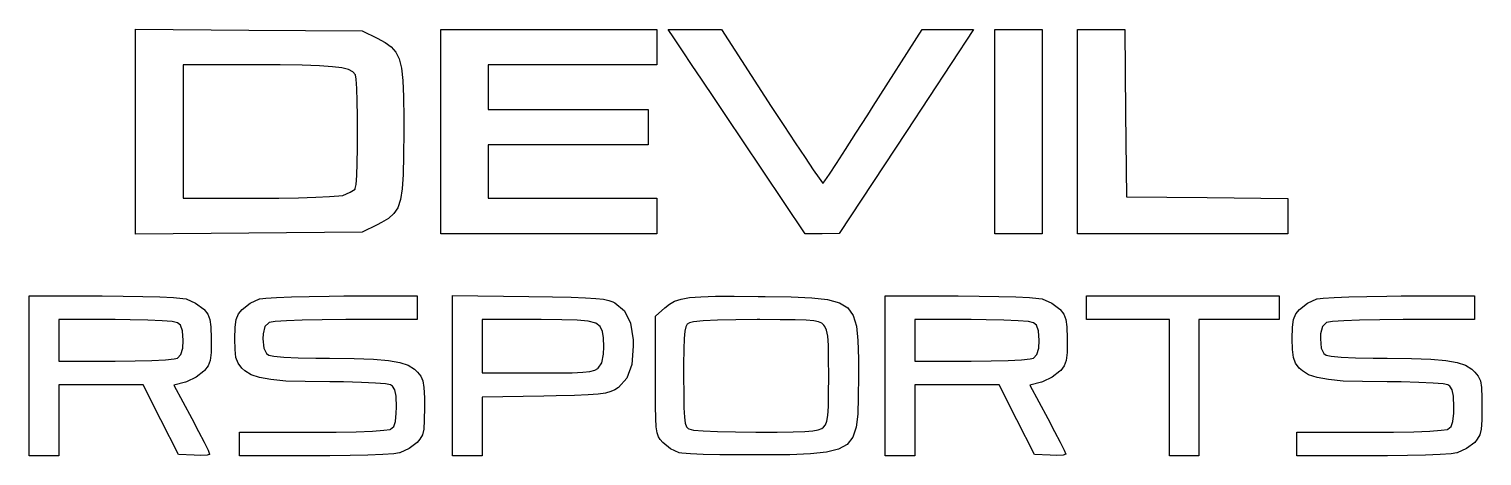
# Model space of a CAD drawing. Extents: x 83 to 198, y -125 to -108.
# Drawn here: x 101.25 to 115.03, y -123.69 to -119.64 of the extents above; entities that cross this region are included whole.
import ezdxf

# ---------------------------------------------------------------- set-up
doc = ezdxf.new("R2010")
doc.units = 0
doc.layers.add('BLACK', color=7, linetype='CONTINUOUS')

msp = doc.modelspace()

# ---------------------------------------------------------------- linework, layer by layer
at = {"layer": 'BLACK', "linetype": 'CONTINUOUS'}
for p, q in [((102.259, -119.983), (102.259, -119.642)), ((102.259, -119.642), (103.334, -119.651)), ((103.334, -119.651), (104.409, -119.66)), ((104.409, -119.66), (104.549, -119.73)), ((104.549, -119.73), (104.625, -119.77)), ((105.153, -120.615), (105.153, -119.646)), ((105.153, -119.646), (106.179, -119.646)), ((106.179, -119.646), (107.204, -119.646)), ((107.204, -119.646), (107.204, -119.814)), ((107.363, -119.724), (107.311, -119.646)), ((107.311, -119.646), (107.563, -119.646)), ((107.365, -119.726), (107.363, -119.724)), ((107.395, -119.772), (107.365, -119.726)), ((107.563, -119.646), (107.815, -119.646)), ((107.815, -119.646), (108.289, -120.376)), ((109.255, -120.375), (109.719, -119.646)), ((110.208, -119.646), (109.57, -120.614)), ((109.719, -119.646), (109.963, -119.646)), ((109.963, -119.646), (110.208, -119.646)), ((110.408, -120.615), (110.408, -119.646)), ((110.408, -119.646), (110.632, -119.646)), ((110.632, -119.646), (110.857, -119.646)), ((110.857, -119.646), (110.857, -120.615)), ((111.194, -120.615), (111.194, -119.646)), ((111.194, -119.646), (111.419, -119.646)), ((111.419, -119.646), (111.643, -119.646)), ((111.643, -119.646), (111.65, -120.439)), ((104.625, -119.77), (104.684, -119.812)), ((104.684, -119.812), (104.728, -119.861)), ((104.728, -119.861), (104.759, -119.926)), ((107.204, -119.814), (107.204, -119.983)), ((107.452, -119.857), (107.395, -119.772)), ((107.533, -119.978), (107.452, -119.857)), ((102.259, -120.615), (102.259, -119.983)), ((103.438, -119.983), (102.709, -119.983)), ((102.709, -119.983), (102.709, -120.615)), ((103.63, -119.983), (103.438, -119.983)), ((103.839, -119.986), (103.63, -119.983)), ((104.003, -119.991), (103.839, -119.986)), ((104.126, -119.999), (104.003, -119.991)), ((104.216, -120.011), (104.126, -119.999)), ((104.279, -120.027), (104.216, -120.011)), ((104.319, -120.049), (104.279, -120.027)), ((104.759, -119.926), (104.781, -120.013)), ((104.781, -120.013), (104.793, -120.131)), ((106.404, -119.983), (105.603, -119.983)), ((105.603, -119.983), (105.603, -120.193)), ((107.204, -119.983), (106.404, -119.983)), ((107.633, -120.127), (107.533, -119.978)), ((104.345, -120.076), (104.319, -120.049)), ((104.345, -120.077), (104.345, -120.076)), ((104.352, -120.119), (104.345, -120.077)), ((104.358, -120.205), (104.352, -120.119)), ((104.793, -120.131), (104.8, -120.286)), ((107.749, -120.3), (107.633, -120.127)), ((104.362, -120.325), (104.358, -120.205)), ((104.8, -120.286), (104.802, -120.486)), ((105.603, -120.193), (105.603, -120.404)), ((107.877, -120.491), (107.749, -120.3)), ((104.365, -120.467), (104.362, -120.325)), ((105.603, -120.404), (106.362, -120.404)), ((106.362, -120.404), (107.12, -120.404)), ((107.12, -120.404), (107.12, -120.573)), ((108.289, -120.376), (108.407, -120.556)), ((109.204, -120.456), (109.255, -120.375)), ((111.65, -120.439), (111.658, -121.233)), ((104.365, -120.62), (104.365, -120.467)), ((104.802, -120.486), (104.802, -120.615)), ((107.12, -120.573), (107.12, -120.741)), ((108.013, -120.693), (107.877, -120.491)), ((108.407, -120.556), (108.515, -120.72)), ((109.092, -120.63), (109.204, -120.456)), ((102.259, -121.588), (102.259, -120.615)), ((102.709, -120.615), (102.709, -121.247)), ((104.364, -120.772), (104.365, -120.62)), ((104.802, -120.615), (104.801, -120.842)), ((105.153, -121.584), (105.153, -120.615)), ((108.61, -121.584), (108.013, -120.693)), ((108.515, -120.72), (108.609, -120.862)), ((109.57, -120.614), (108.932, -121.583)), ((108.992, -120.786), (109.092, -120.63)), ((110.408, -121.584), (110.408, -120.615)), ((110.857, -120.615), (110.857, -121.584)), ((111.194, -121.584), (111.194, -120.615)), ((104.361, -120.914), (104.364, -120.772)), ((104.801, -120.842), (104.797, -121.021)), ((106.362, -120.741), (105.603, -120.741)), ((105.603, -120.741), (105.603, -120.994)), ((107.12, -120.741), (106.362, -120.741)), ((108.609, -120.862), (108.686, -120.977)), ((108.907, -120.917), (108.992, -120.786)), ((104.357, -121.032), (104.361, -120.914)), ((105.603, -120.994), (105.603, -121.247)), ((108.686, -120.977), (108.742, -121.058)), ((108.84, -121.018), (108.907, -120.917)), ((104.343, -121.156), (104.351, -121.117)), ((104.351, -121.117), (104.357, -121.032)), ((104.797, -121.021), (104.788, -121.158)), ((108.742, -121.058), (108.773, -121.101)), ((108.773, -121.101), (108.778, -121.106)), ((108.778, -121.106), (108.796, -121.083)), ((108.796, -121.083), (108.84, -121.018)), ((102.709, -121.247), (103.418, -121.247)), ((103.418, -121.247), (103.618, -121.246)), ((103.618, -121.246), (103.804, -121.243)), ((103.804, -121.243), (103.967, -121.238)), ((103.967, -121.238), (104.098, -121.232)), ((104.098, -121.232), (104.188, -121.225)), ((104.188, -121.225), (104.224, -121.22)), ((104.224, -121.22), (104.295, -121.191)), ((104.295, -121.191), (104.341, -121.16)), ((104.341, -121.16), (104.343, -121.156)), ((104.772, -121.26), (104.746, -121.337)), ((104.788, -121.158), (104.772, -121.26)), ((105.603, -121.247), (106.404, -121.247)), ((106.404, -121.247), (107.204, -121.247)), ((107.204, -121.247), (107.204, -121.416)), ((111.658, -121.233), (112.424, -121.241)), ((112.424, -121.241), (113.189, -121.248)), ((113.189, -121.248), (113.189, -121.416)), ((104.709, -121.393), (104.658, -121.438)), ((104.746, -121.337), (104.709, -121.393)), ((107.204, -121.416), (107.204, -121.584)), ((113.189, -121.416), (113.189, -121.584)), ((104.549, -121.5), (104.409, -121.57)), ((104.592, -121.478), (104.549, -121.5)), ((104.658, -121.438), (104.592, -121.478)), ((103.334, -121.579), (102.259, -121.588)), ((104.409, -121.57), (103.334, -121.579)), ((106.179, -121.584), (105.153, -121.584)), ((107.204, -121.584), (106.179, -121.584)), ((108.771, -121.584), (108.61, -121.584)), ((108.932, -121.583), (108.771, -121.584)), ((110.632, -121.584), (110.408, -121.584)), ((110.857, -121.584), (110.632, -121.584)), ((112.192, -121.584), (111.194, -121.584)), ((113.189, -121.584), (112.192, -121.584)), ((101.248, -122.399), (101.248, -122.174)), ((101.248, -122.174), (101.943, -122.174)), ((101.943, -122.174), (102.141, -122.176)), ((102.141, -122.176), (102.326, -122.179)), ((102.326, -122.179), (102.487, -122.184)), ((102.487, -122.184), (102.617, -122.19)), ((102.617, -122.19), (102.706, -122.197)), ((102.706, -122.197), (102.739, -122.203)), ((102.739, -122.203), (102.828, -122.243)), ((102.828, -122.243), (102.906, -122.301)), ((103.269, -122.303), (103.345, -122.244)), ((103.345, -122.244), (103.435, -122.203)), ((103.435, -122.203), (103.437, -122.203)), ((103.437, -122.203), (103.493, -122.195)), ((103.493, -122.195), (103.596, -122.188)), ((103.596, -122.188), (103.737, -122.182)), ((103.737, -122.182), (103.906, -122.178)), ((103.906, -122.178), (104.096, -122.175)), ((104.096, -122.175), (104.233, -122.174)), ((104.233, -122.174), (104.929, -122.174)), ((104.929, -122.174), (104.929, -122.287)), ((105.266, -122.399), (105.266, -122.171)), ((105.266, -122.171), (105.989, -122.18)), ((105.989, -122.18), (106.214, -122.183)), ((106.214, -122.183), (106.39, -122.186)), ((106.39, -122.186), (106.525, -122.191)), ((106.525, -122.191), (106.624, -122.197)), ((106.624, -122.197), (106.696, -122.205)), ((106.696, -122.205), (106.748, -122.216)), ((106.748, -122.216), (106.787, -122.23)), ((106.787, -122.23), (106.806, -122.239)), ((106.806, -122.239), (106.896, -122.316)), ((107.324, -122.252), (107.372, -122.224)), ((107.372, -122.224), (107.433, -122.204)), ((107.433, -122.204), (107.513, -122.19)), ((107.513, -122.19), (107.619, -122.181)), ((107.619, -122.181), (107.758, -122.177)), ((107.758, -122.177), (107.938, -122.176)), ((107.938, -122.176), (108.165, -122.178)), ((108.165, -122.178), (108.23, -122.179)), ((108.23, -122.179), (108.476, -122.184)), ((108.476, -122.184), (108.672, -122.192)), ((108.672, -122.192), (108.823, -122.209)), ((108.823, -122.209), (108.935, -122.239)), ((108.935, -122.239), (109.014, -122.288)), ((109.368, -122.399), (109.368, -122.174)), ((109.368, -122.174), (110.063, -122.174)), ((110.063, -122.174), (110.261, -122.176)), ((110.261, -122.176), (110.446, -122.179)), ((110.446, -122.179), (110.607, -122.184)), ((110.607, -122.184), (110.737, -122.19)), ((110.737, -122.19), (110.826, -122.197)), ((110.826, -122.197), (110.859, -122.203)), ((110.859, -122.203), (110.949, -122.243)), ((110.949, -122.243), (111.026, -122.301)), ((111.279, -122.287), (111.279, -122.174)), ((111.279, -122.174), (112.192, -122.174)), ((112.192, -122.174), (113.105, -122.174)), ((113.105, -122.174), (113.105, -122.287)), ((113.299, -122.303), (113.376, -122.244)), ((113.376, -122.244), (113.465, -122.203)), ((113.465, -122.203), (113.468, -122.203)), ((113.468, -122.203), (113.524, -122.195)), ((113.524, -122.195), (113.627, -122.188)), ((113.627, -122.188), (113.767, -122.182)), ((113.767, -122.182), (113.937, -122.178)), ((113.937, -122.178), (114.127, -122.175)), ((114.127, -122.175), (114.264, -122.174)), ((114.264, -122.174), (114.959, -122.174)), ((114.959, -122.174), (114.959, -122.287)), ((102.906, -122.301), (102.908, -122.303)), ((102.908, -122.303), (102.943, -122.347)), ((102.943, -122.347), (102.963, -122.396)), ((103.213, -122.396), (103.235, -122.345)), ((103.235, -122.345), (103.269, -122.303)), ((104.929, -122.287), (104.929, -122.399)), ((106.896, -122.316), (106.953, -122.432)), ((107.19, -122.366), (107.28, -122.286)), ((107.19, -122.928), (107.19, -122.366)), ((107.28, -122.286), (107.324, -122.252)), ((109.014, -122.288), (109.065, -122.361)), ((109.065, -122.361), (109.096, -122.462)), ((111.026, -122.301), (111.028, -122.303)), ((111.028, -122.303), (111.063, -122.347)), ((111.063, -122.347), (111.083, -122.396)), ((111.279, -122.399), (111.279, -122.287)), ((113.105, -122.287), (113.105, -122.399)), ((113.244, -122.396), (113.265, -122.345)), ((113.265, -122.345), (113.299, -122.303)), ((114.959, -122.287), (114.959, -122.399)), ((101.248, -122.933), (101.248, -122.399)), ((102.064, -122.399), (101.529, -122.399)), ((101.529, -122.399), (101.529, -122.596)), ((102.207, -122.4), (102.064, -122.399)), ((102.376, -122.404), (102.207, -122.4)), ((102.512, -122.41), (102.376, -122.404)), ((102.607, -122.418), (102.512, -122.41)), ((102.655, -122.428), (102.607, -122.418)), ((102.683, -122.452), (102.655, -122.428)), ((102.703, -122.504), (102.683, -122.452)), ((102.709, -122.596), (102.703, -122.504)), ((102.963, -122.396), (102.973, -122.468)), ((102.973, -122.468), (102.976, -122.577)), ((103.201, -122.582), (103.203, -122.469)), ((103.203, -122.469), (103.213, -122.396)), ((103.485, -122.465), (103.469, -122.532)), ((103.522, -122.428), (103.485, -122.465)), ((103.526, -122.426), (103.522, -122.428)), ((103.583, -122.417), (103.526, -122.426)), ((103.689, -122.41), (103.583, -122.417)), ((103.839, -122.404), (103.689, -122.41)), ((104.029, -122.4), (103.839, -122.404)), ((104.252, -122.399), (104.029, -122.4)), ((104.929, -122.399), (104.252, -122.399)), ((105.266, -122.931), (105.266, -122.399)), ((106.076, -122.399), (105.547, -122.399)), ((105.547, -122.399), (105.547, -122.652)), ((106.105, -122.399), (106.076, -122.399)), ((106.301, -122.4), (106.105, -122.399)), ((106.448, -122.404), (106.301, -122.4)), ((106.553, -122.414), (106.448, -122.404)), ((106.624, -122.433), (106.553, -122.414)), ((106.667, -122.464), (106.624, -122.433)), ((106.689, -122.51), (106.667, -122.464)), ((106.697, -122.573), (106.689, -122.51)), ((106.953, -122.432), (106.978, -122.59)), ((107.468, -122.508), (107.462, -122.577)), ((107.477, -122.467), (107.468, -122.508)), ((107.492, -122.443), (107.477, -122.467)), ((107.512, -122.428), (107.492, -122.443)), ((107.552, -122.419), (107.512, -122.428)), ((107.644, -122.411), (107.552, -122.419)), ((107.78, -122.405), (107.644, -122.411)), ((107.952, -122.401), (107.78, -122.405)), ((108.154, -122.399), (107.952, -122.401)), ((108.181, -122.399), (108.154, -122.399)), ((108.372, -122.4), (108.181, -122.399)), ((108.516, -122.401), (108.372, -122.4)), ((108.62, -122.405), (108.516, -122.401)), ((108.691, -122.411), (108.62, -122.405)), ((108.738, -122.42), (108.691, -122.411)), ((108.768, -122.433), (108.738, -122.42)), ((108.788, -122.45), (108.768, -122.433)), ((108.798, -122.465), (108.788, -122.45)), ((108.813, -122.5), (108.798, -122.465)), ((108.824, -122.557), (108.813, -122.5)), ((109.096, -122.462), (109.11, -122.597)), ((109.368, -122.933), (109.368, -122.399)), ((110.185, -122.399), (109.649, -122.399)), ((109.649, -122.399), (109.649, -122.596)), ((110.327, -122.4), (110.185, -122.399)), ((110.496, -122.404), (110.327, -122.4)), ((110.632, -122.41), (110.496, -122.404)), ((110.728, -122.418), (110.632, -122.41)), ((110.775, -122.428), (110.728, -122.418)), ((110.804, -122.452), (110.775, -122.428)), ((110.824, -122.504), (110.804, -122.452)), ((110.829, -122.596), (110.824, -122.504)), ((111.083, -122.396), (111.093, -122.468)), ((111.093, -122.468), (111.096, -122.577)), ((111.672, -122.399), (111.279, -122.399)), ((112.065, -122.399), (111.672, -122.399)), ((112.065, -123.045), (112.065, -122.399)), ((112.726, -122.399), (112.346, -122.399)), ((112.346, -122.399), (112.346, -123.045)), ((113.105, -122.399), (112.726, -122.399)), ((113.231, -122.582), (113.234, -122.469)), ((113.234, -122.469), (113.244, -122.396)), ((113.516, -122.465), (113.5, -122.532)), ((113.553, -122.428), (113.516, -122.465)), ((113.557, -122.426), (113.553, -122.428)), ((113.613, -122.417), (113.557, -122.426)), ((113.719, -122.41), (113.613, -122.417)), ((113.87, -122.404), (113.719, -122.41)), ((114.06, -122.4), (113.87, -122.404)), ((114.283, -122.399), (114.06, -122.4)), ((114.959, -122.399), (114.283, -122.399)), ((101.529, -122.596), (101.529, -122.792)), ((102.706, -122.671), (102.709, -122.596)), ((102.976, -122.596), (102.974, -122.711)), ((102.976, -122.577), (102.976, -122.596)), ((103.202, -122.681), (103.201, -122.582)), ((103.469, -122.532), (103.467, -122.582)), ((103.467, -122.582), (103.475, -122.67)), ((105.547, -122.652), (105.547, -122.905)), ((106.696, -122.727), (106.699, -122.657)), ((106.699, -122.657), (106.697, -122.573)), ((106.98, -122.652), (106.965, -122.825)), ((106.978, -122.59), (106.98, -122.652)), ((107.462, -122.577), (107.459, -122.68)), ((108.83, -122.642), (108.824, -122.557)), ((108.833, -122.766), (108.83, -122.642)), ((109.11, -122.597), (109.115, -122.77)), ((109.649, -122.596), (109.649, -122.792)), ((110.826, -122.671), (110.829, -122.596)), ((111.096, -122.596), (111.094, -122.711)), ((111.096, -122.577), (111.096, -122.596)), ((113.233, -122.681), (113.231, -122.582)), ((113.5, -122.532), (113.498, -122.582)), ((113.498, -122.582), (113.505, -122.67)), ((101.529, -122.792), (102.064, -122.792)), ((102.064, -122.792), (102.253, -122.791)), ((102.253, -122.791), (102.414, -122.787)), ((102.414, -122.787), (102.541, -122.78)), ((102.541, -122.78), (102.625, -122.771)), ((102.625, -122.771), (102.655, -122.763)), ((102.655, -122.763), (102.689, -122.731)), ((102.689, -122.731), (102.706, -122.671)), ((102.965, -122.787), (102.946, -122.838)), ((102.974, -122.711), (102.965, -122.787)), ((103.211, -122.759), (103.202, -122.681)), ((103.231, -122.813), (103.211, -122.759)), ((103.475, -122.67), (103.5, -122.72)), ((103.5, -122.72), (103.522, -122.735)), ((103.522, -122.735), (103.569, -122.745)), ((103.569, -122.745), (103.664, -122.754)), ((103.664, -122.754), (103.8, -122.76)), ((103.8, -122.76), (103.967, -122.764)), ((103.967, -122.764), (104.099, -122.764)), ((104.099, -122.764), (104.332, -122.766)), ((104.332, -122.766), (104.515, -122.773)), ((104.515, -122.773), (104.657, -122.785)), ((104.657, -122.785), (104.764, -122.804)), ((106.681, -122.808), (106.696, -122.727)), ((107.459, -122.68), (107.457, -122.826)), ((108.834, -122.938), (108.833, -122.766)), ((109.115, -122.77), (109.115, -122.933)), ((109.649, -122.792), (110.185, -122.792)), ((110.185, -122.792), (110.373, -122.791)), ((110.373, -122.791), (110.535, -122.787)), ((110.535, -122.787), (110.661, -122.78)), ((110.661, -122.78), (110.745, -122.771)), ((110.745, -122.771), (110.775, -122.763)), ((110.775, -122.763), (110.809, -122.731)), ((110.809, -122.731), (110.826, -122.671)), ((111.085, -122.787), (111.067, -122.838)), ((111.094, -122.711), (111.085, -122.787)), ((113.242, -122.759), (113.233, -122.681)), ((113.262, -122.813), (113.242, -122.759)), ((113.505, -122.67), (113.531, -122.72)), ((113.531, -122.72), (113.553, -122.735)), ((113.553, -122.735), (113.6, -122.745)), ((113.6, -122.745), (113.695, -122.754)), ((113.695, -122.754), (113.83, -122.76)), ((113.83, -122.76), (113.998, -122.764)), ((113.998, -122.764), (114.13, -122.764)), ((114.13, -122.764), (114.363, -122.766)), ((114.363, -122.766), (114.546, -122.773)), ((114.546, -122.773), (114.688, -122.785)), ((114.688, -122.785), (114.795, -122.804)), ((101.248, -123.692), (101.248, -122.933)), ((102.907, -122.889), (102.833, -122.946)), ((102.913, -122.882), (102.907, -122.889)), ((102.946, -122.838), (102.913, -122.882)), ((103.266, -122.858), (103.231, -122.813)), ((103.296, -122.885), (103.266, -122.858)), ((103.355, -122.922), (103.296, -122.885)), ((103.435, -122.949), (103.355, -122.922)), ((104.764, -122.804), (104.844, -122.832)), ((104.844, -122.832), (104.903, -122.868)), ((104.903, -122.868), (104.933, -122.896)), ((104.933, -122.896), (104.964, -122.934)), ((104.964, -122.934), (104.984, -122.979)), ((105.266, -123.692), (105.266, -122.931)), ((105.547, -122.905), (106.071, -122.905)), ((106.071, -122.905), (106.26, -122.904)), ((106.26, -122.904), (106.401, -122.902)), ((106.401, -122.902), (106.501, -122.897)), ((106.501, -122.897), (106.569, -122.89)), ((106.569, -122.89), (106.614, -122.878)), ((106.614, -122.878), (106.642, -122.863)), ((106.642, -122.863), (106.647, -122.858)), ((106.647, -122.858), (106.681, -122.808)), ((106.965, -122.825), (106.918, -122.954)), ((107.19, -122.933), (107.19, -122.928)), ((107.19, -123.064), (107.19, -122.933)), ((107.457, -122.826), (107.457, -122.933)), ((107.457, -122.933), (107.458, -123.108)), ((109.115, -122.933), (109.114, -123.134)), ((109.368, -123.692), (109.368, -122.933)), ((111.027, -122.889), (110.953, -122.946)), ((111.034, -122.882), (111.027, -122.889)), ((111.067, -122.838), (111.034, -122.882)), ((113.297, -122.858), (113.262, -122.813)), ((113.327, -122.885), (113.297, -122.858)), ((113.386, -122.922), (113.327, -122.885)), ((113.466, -122.949), (113.386, -122.922)), ((114.795, -122.804), (114.875, -122.832)), ((114.875, -122.832), (114.934, -122.868)), ((114.934, -122.868), (114.964, -122.896)), ((114.964, -122.896), (114.995, -122.934)), ((114.995, -122.934), (115.015, -122.979)), ((101.929, -123.018), (101.529, -123.017)), ((101.529, -123.017), (101.529, -123.354)), ((102.33, -123.018), (101.929, -123.018)), ((102.498, -123.348), (102.33, -123.018)), ((102.731, -122.991), (102.622, -123.02)), ((102.622, -123.02), (102.792, -123.338)), ((102.741, -122.988), (102.731, -122.991)), ((102.833, -122.946), (102.741, -122.988)), ((103.542, -122.968), (103.435, -122.949)), ((103.684, -122.981), (103.542, -122.968)), ((103.868, -122.987), (103.684, -122.981)), ((104.1, -122.989), (103.868, -122.987)), ((104.232, -122.99), (104.1, -122.989)), ((104.4, -122.994), (104.232, -122.99)), ((104.535, -123), (104.4, -122.994)), ((104.63, -123.008), (104.535, -123)), ((104.678, -123.018), (104.63, -123.008)), ((104.695, -123.03), (104.678, -123.018)), ((104.718, -123.064), (104.695, -123.03)), ((104.729, -123.125), (104.718, -123.064)), ((104.984, -122.979), (104.994, -123.043)), ((104.994, -123.043), (104.998, -123.14)), ((106.806, -123.065), (106.767, -123.082)), ((106.84, -123.043), (106.806, -123.065)), ((106.918, -122.954), (106.84, -123.043)), ((107.191, -123.221), (107.19, -123.064)), ((108.833, -123.1), (108.834, -122.938)), ((110.049, -123.018), (109.649, -123.017)), ((109.649, -123.017), (109.649, -123.354)), ((110.45, -123.018), (110.049, -123.018)), ((110.618, -123.348), (110.45, -123.018)), ((110.851, -122.991), (110.742, -123.02)), ((110.742, -123.02), (110.912, -123.338)), ((110.862, -122.988), (110.851, -122.991)), ((110.953, -122.946), (110.862, -122.988)), ((112.065, -123.692), (112.065, -123.045)), ((112.346, -123.045), (112.346, -123.692)), ((113.573, -122.968), (113.466, -122.949)), ((113.715, -122.981), (113.573, -122.968)), ((113.898, -122.987), (113.715, -122.981)), ((114.131, -122.989), (113.898, -122.987)), ((114.263, -122.99), (114.131, -122.989)), ((114.43, -122.994), (114.263, -122.99)), ((114.566, -123), (114.43, -122.994)), ((114.661, -123.008), (114.566, -123)), ((114.708, -123.018), (114.661, -123.008)), ((114.725, -123.03), (114.708, -123.018)), ((114.749, -123.064), (114.725, -123.03)), ((114.76, -123.125), (114.749, -123.064)), ((115.015, -122.979), (115.025, -123.043)), ((115.025, -123.043), (115.029, -123.14)), ((104.732, -123.228), (104.729, -123.125)), ((104.998, -123.14), (104.999, -123.228)), ((106.13, -123.125), (105.547, -123.134)), ((105.547, -123.134), (105.547, -123.413)), ((106.247, -123.123), (106.13, -123.125)), ((106.421, -123.119), (106.247, -123.123)), ((106.553, -123.113), (106.421, -123.119)), ((106.648, -123.106), (106.553, -123.113)), ((106.717, -123.096), (106.648, -123.106)), ((106.767, -123.082), (106.717, -123.096)), ((107.458, -123.108), (107.46, -123.236)), ((108.831, -123.223), (108.833, -123.1)), ((109.114, -123.134), (109.109, -123.295)), ((114.763, -123.228), (114.76, -123.125)), ((115.029, -123.14), (115.03, -123.228)), ((102.667, -123.678), (102.498, -123.348)), ((102.792, -123.338), (102.856, -123.459)), ((104.725, -123.366), (104.731, -123.285)), ((104.731, -123.285), (104.732, -123.228)), ((104.999, -123.228), (104.997, -123.354)), ((107.193, -123.336), (107.191, -123.221)), ((107.198, -123.417), (107.193, -123.336)), ((107.46, -123.236), (107.465, -123.324)), ((107.465, -123.324), (107.472, -123.381)), ((108.816, -123.362), (108.826, -123.307)), ((108.826, -123.307), (108.831, -123.223)), ((109.109, -123.295), (109.093, -123.42)), ((110.787, -123.678), (110.618, -123.348)), ((110.912, -123.338), (110.976, -123.459)), ((114.755, -123.366), (114.762, -123.285)), ((114.762, -123.285), (114.763, -123.228)), ((115.03, -123.228), (115.028, -123.354)), ((101.529, -123.354), (101.529, -123.692)), ((102.856, -123.459), (102.909, -123.562)), ((103.243, -123.579), (103.243, -123.467)), ((103.243, -123.467), (103.933, -123.467)), ((103.933, -123.467), (104.16, -123.466)), ((104.16, -123.466), (104.352, -123.462)), ((104.352, -123.462), (104.505, -123.457)), ((104.505, -123.457), (104.613, -123.449)), ((104.613, -123.449), (104.672, -123.44)), ((104.672, -123.44), (104.678, -123.438)), ((104.678, -123.438), (104.708, -123.412)), ((104.708, -123.412), (104.725, -123.366)), ((104.992, -123.438), (104.979, -123.493)), ((104.997, -123.354), (104.992, -123.438)), ((105.547, -123.413), (105.547, -123.692)), ((107.206, -123.472), (107.198, -123.417)), ((107.218, -123.51), (107.206, -123.472)), ((107.472, -123.381), (107.484, -123.415)), ((107.484, -123.415), (107.501, -123.433)), ((107.501, -123.433), (107.506, -123.436)), ((107.506, -123.436), (107.551, -123.446)), ((107.551, -123.446), (107.644, -123.454)), ((107.644, -123.454), (107.78, -123.46)), ((107.78, -123.46), (107.95, -123.464)), ((107.95, -123.464), (108.143, -123.466)), ((108.143, -123.466), (108.344, -123.466)), ((108.344, -123.466), (108.496, -123.464)), ((108.496, -123.464), (108.606, -123.46)), ((108.606, -123.46), (108.683, -123.454)), ((108.683, -123.454), (108.734, -123.445)), ((108.734, -123.445), (108.767, -123.432)), ((108.767, -123.432), (108.783, -123.42)), ((108.783, -123.42), (108.802, -123.397)), ((108.802, -123.397), (108.816, -123.362)), ((109.093, -123.42), (109.061, -123.515)), ((109.649, -123.354), (109.649, -123.692)), ((110.976, -123.459), (111.029, -123.562)), ((113.273, -123.579), (113.273, -123.467)), ((113.273, -123.467), (113.964, -123.467)), ((113.964, -123.467), (114.19, -123.466)), ((114.19, -123.466), (114.383, -123.462)), ((114.383, -123.462), (114.536, -123.457)), ((114.536, -123.457), (114.644, -123.449)), ((114.644, -123.449), (114.702, -123.44)), ((114.702, -123.44), (114.708, -123.438)), ((114.708, -123.438), (114.739, -123.412)), ((114.739, -123.412), (114.755, -123.366)), ((115.023, -123.438), (115.009, -123.493)), ((115.028, -123.354), (115.023, -123.438)), ((102.909, -123.562), (102.946, -123.637)), ((103.243, -123.692), (103.243, -123.579)), ((104.855, -123.621), (104.765, -123.663)), ((104.931, -123.563), (104.855, -123.621)), ((104.956, -123.534), (104.931, -123.563)), ((104.979, -123.493), (104.956, -123.534)), ((107.236, -123.537), (107.218, -123.51)), ((107.259, -123.564), (107.236, -123.537)), ((107.333, -123.623), (107.259, -123.564)), ((107.259, -123.564), (107.259, -123.564)), ((107.414, -123.662), (107.333, -123.623)), ((109.008, -123.583), (108.927, -123.629)), ((109.061, -123.515), (109.008, -123.583)), ((111.029, -123.562), (111.066, -123.637)), ((113.273, -123.692), (113.273, -123.579)), ((114.885, -123.621), (114.796, -123.663)), ((114.961, -123.563), (114.885, -123.621)), ((114.986, -123.534), (114.961, -123.563)), ((115.009, -123.493), (114.986, -123.534)), ((101.388, -123.692), (101.248, -123.692)), ((101.529, -123.692), (101.388, -123.692)), ((102.814, -123.686), (102.667, -123.678)), ((102.872, -123.688), (102.814, -123.686)), ((102.936, -123.685), (102.872, -123.688)), ((102.962, -123.675), (102.936, -123.685)), ((102.946, -123.637), (102.961, -123.674)), ((102.961, -123.674), (102.962, -123.675)), ((103.952, -123.691), (103.243, -123.692)), ((104.102, -123.691), (103.952, -123.691)), ((104.293, -123.688), (104.102, -123.691)), ((104.463, -123.684), (104.293, -123.688)), ((104.604, -123.678), (104.463, -123.684)), ((104.707, -123.671), (104.604, -123.678)), ((104.762, -123.663), (104.707, -123.671)), ((104.765, -123.663), (104.762, -123.663)), ((105.406, -123.692), (105.266, -123.692)), ((105.547, -123.692), (105.406, -123.692)), ((107.439, -123.667), (107.414, -123.662)), ((107.521, -123.673), (107.439, -123.667)), ((107.644, -123.678), (107.521, -123.673)), ((107.8, -123.682), (107.644, -123.678)), ((107.98, -123.683), (107.8, -123.682)), ((108.174, -123.683), (107.98, -123.683)), ((108.219, -123.683), (108.174, -123.683)), ((108.465, -123.68), (108.219, -123.683)), ((108.661, -123.673), (108.465, -123.68)), ((108.813, -123.657), (108.661, -123.673)), ((108.927, -123.629), (108.813, -123.657)), ((109.508, -123.692), (109.368, -123.692)), ((109.649, -123.692), (109.508, -123.692)), ((110.934, -123.686), (110.787, -123.678)), ((110.992, -123.688), (110.934, -123.686)), ((111.057, -123.685), (110.992, -123.688)), ((111.082, -123.675), (111.057, -123.685)), ((111.066, -123.637), (111.082, -123.674)), ((111.082, -123.674), (111.082, -123.675)), ((112.206, -123.692), (112.065, -123.692)), ((112.346, -123.692), (112.206, -123.692)), ((113.983, -123.691), (113.273, -123.692)), ((114.133, -123.691), (113.983, -123.691)), ((114.324, -123.688), (114.133, -123.691)), ((114.494, -123.684), (114.324, -123.688)), ((114.635, -123.678), (114.494, -123.684)), ((114.737, -123.671), (114.635, -123.678)), ((114.793, -123.663), (114.737, -123.671)), ((114.796, -123.663), (114.793, -123.663))]:
    msp.add_line(p, q, dxfattribs=at)

doc.saveas('drawing.dxf')
